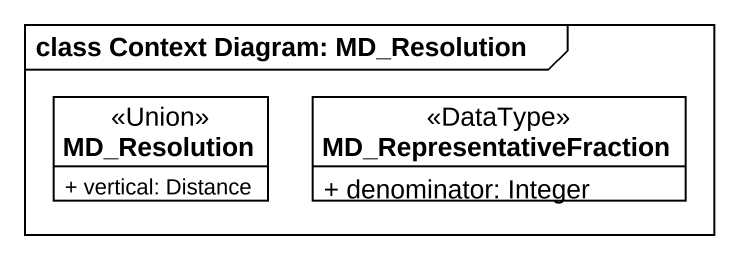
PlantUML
@startuml
mainframe class Context Diagram: MD_Resolution
hide circle
hide empty members
skinparam classAttributeIconSize 0
class MD_Resolution <<Union>> #FFFFFF {
  + vertical: Distance
}
class MD_RepresentativeFraction <<DataType>> #FFFFFF {
  + denominator: Integer
}
@enduml
